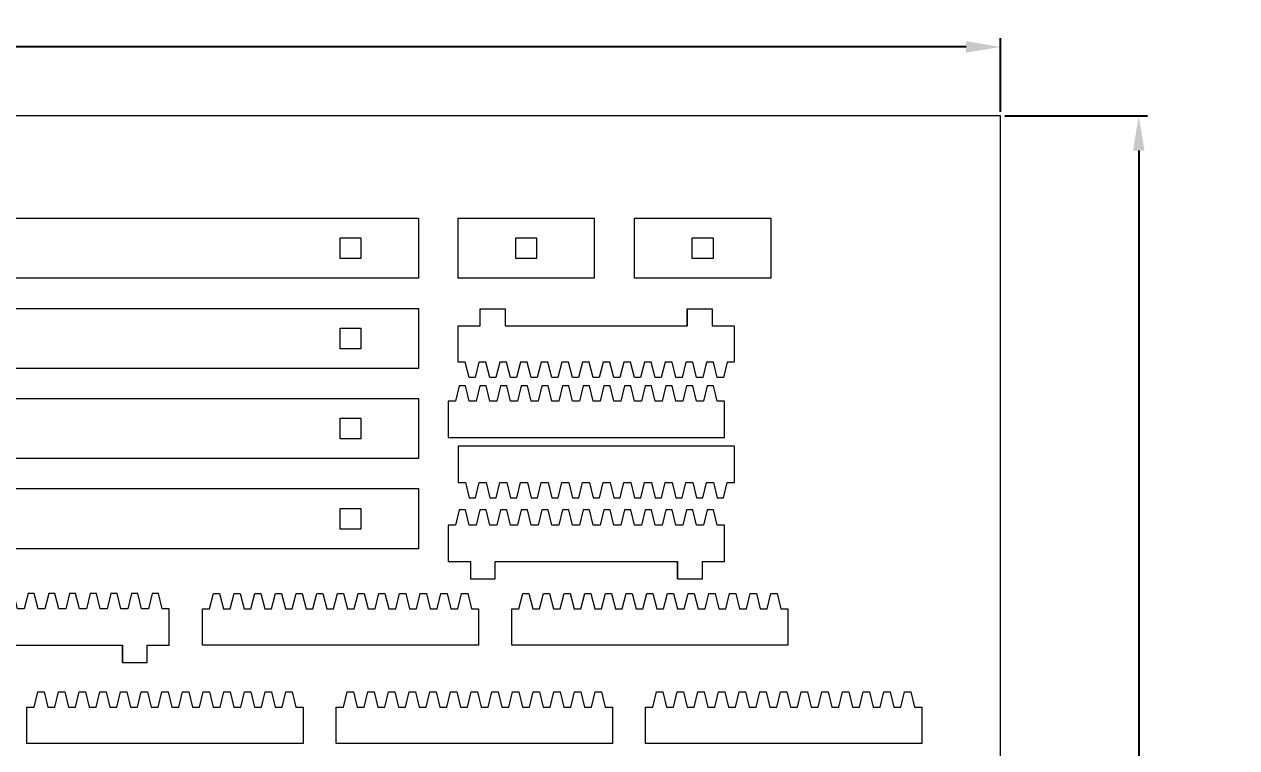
# Model space of a CAD drawing. Header units: millimetres. Extents: x 0 to 634, y 0 to 463.
# Drawn here: x 458.6 to 634.2, y 358.5 to 463.3 of the extents above; entities that cross this region are included whole.
import ezdxf

# ---------------------------------------------------------------- set-up
doc = ezdxf.new("R2010")
doc.units = ezdxf.units.MM
doc.header["$MEASUREMENT"] = 0
doc.layers.get('0').update_dxf_attribs({"linetype": 'CONTINUOUS', "lineweight": 0})
doc.layers.get('Defpoints').update_dxf_attribs({"linetype": 'CONTINUOUS'})
doc.styles.get("Standard").update_dxf_attribs({"font": 'txt', "width": 0.75})
doc.dimstyles.get("Standard").update_dxf_attribs({"dimtxt": 2.5, "dimasz": 2.5, "dimexe": 1.25, "dimexo": 0.625, "dimtad": 1, "dimtxsty": 'Standard', "dimcen": 2.5, "dimadec": 0, "dimazin": 0, "dimtfac": 1, "dimtmove": 0, "dimatfit": 3, "dimfxl": 1, "dimarcsym": 0})

# ---------------------------------------------------------------- blocks, each defined once
blk = doc.blocks.new('*D1')
at = {"color": 0, "linetype": 'Continuous', "lineweight": -2, "transparency": 16777216}
for p, q in [((0, 450.62), (0, 461.25)), ((600, 450.62), (600, 461.25)), ((5, 460), (287.75, 460)), ((595, 460), (312.25, 460))]:
    blk.add_line(p, q, dxfattribs=at)
at = {"color": 0, "linetype": 'Continuous', "transparency": 16777216}
for points in [[(5, 460.83), (5, 459.17), (0, 460)], [(595, 460.83), (595, 459.17), (600, 460)]]:
    blk.add_solid(points, dxfattribs=at)
at = {"layer": 'Defpoints', "color": 0, "linetype": 'Continuous', "transparency": 16777216}
for p in [(600, 460), (0, 450), (600, 450)]:
    blk.add_point(p, dxfattribs=at)
at = {"color": 0, "linetype": 'Continuous', "transparency": 16777216, "insert": (300, 460), "char_height": 5, "attachment_point": 5}
blk.add_mtext('\\A1;600.0000', dxfattribs=at)
blk = doc.blocks.new('*D2')
at = {"color": 0, "linetype": 'Continuous', "lineweight": -2, "transparency": 16777216}
for p, q in [((600.62, 450), (621.25, 450)), ((620, 445), (620, 228.12)), ((620, 5), (620, 221.88)), ((600.62, 0), (621.25, 0))]:
    blk.add_line(p, q, dxfattribs=at)
at = {"color": 0, "linetype": 'Continuous', "transparency": 16777216}
for points in [[(619.17, 445), (620.83, 445), (620, 450)], [(619.17, 5), (620.83, 5), (620, 0)]]:
    blk.add_solid(points, dxfattribs=at)
at = {"layer": 'Defpoints', "color": 0, "linetype": 'Continuous', "transparency": 16777216}
for p in [(600, 450), (600, 0), (620, 0)]:
    blk.add_point(p, dxfattribs=at)
at = {"color": 0, "linetype": 'Continuous', "transparency": 16777216, "insert": (620, 225), "char_height": 5, "attachment_point": 5}
blk.add_mtext('\\A1;450.0000', dxfattribs=at)

msp = doc.modelspace()

# ---------------------------------------------------------------- linework, layer by layer
for p, q in [((504.33217, 432.35), (507.33217, 432.35)), ((504.33217, 429.35), (504.33217, 432.35)), ((507.33217, 432.35), (507.33217, 429.35)), ((529.77545, 429.35), (529.77545, 432.35)), ((529.77545, 432.35), (532.77545, 432.35)), ((532.77545, 432.35), (532.77545, 429.35)), ((555.34843, 429.35), (555.34843, 432.35)), ((555.34843, 432.35), (558.34843, 432.35)), ((558.34843, 432.35), (558.34843, 429.35)), ((507.33217, 429.35), (504.33217, 429.35)), ((532.77545, 429.35), (529.77545, 429.35)), ((558.34843, 429.35), (555.34843, 429.35)), ((504.33217, 419.3), (507.33217, 419.3)), ((504.33217, 416.3), (504.33217, 419.3)), ((507.33217, 419.3), (507.33217, 416.3)), ((507.33217, 416.3), (504.33217, 416.3)), ((504.33217, 406.25), (507.33217, 406.25)), ((504.33217, 403.25), (504.33217, 406.25)), ((507.33217, 406.25), (507.33217, 403.25)), ((507.33217, 403.25), (504.33217, 403.25)), ((504.33217, 393.2), (507.33217, 393.2)), ((504.33217, 390.2), (504.33217, 393.2)), ((507.33217, 393.2), (507.33217, 390.2)), ((507.33217, 390.2), (504.33217, 390.2))]:
    msp.add_line(p, q)
at = {"linetype": 'Continuous'}
msp.add_lwpolyline([(0, 0), (600, 0), (600, 450), (0, 450)], close=True, dxfattribs=at)
for points in [[(515.68217, 426.5), (435.98217, 426.5), (435.98217, 435.2), (515.68217, 435.2)], [(521.42545, 435.2), (541.12545, 435.2), (541.12545, 426.5), (521.42545, 426.5)], [(546.99843, 435.2), (566.69843, 435.2), (566.69843, 426.5), (546.99843, 426.5)], [(515.68217, 413.45), (435.98217, 413.45), (435.98217, 422.15), (515.68217, 422.15)], [(515.68217, 400.4), (435.98217, 400.4), (435.98217, 409.1), (515.68217, 409.1)], [(515.68217, 387.35), (435.98217, 387.35), (435.98217, 396.05), (515.68217, 396.05)]]:
    msp.add_lwpolyline(points, close=True)
for points in [[(524.62545, 419.5981, 0), (524.62545, 422.0981, 0), (528.22545, 422.0981, 0), (528.22545, 419.5981, 0), (554.62545, 419.5981, 0), (554.62545, 422.0981, 0), (554.62545, 419.5981, 0)], [(554.62545, 422.0981, 0), (558.22545, 422.0981, 0), (558.22545, 419.5981, 0), (561.42545, 419.5981, 0), (561.42545, 414.3481, 0), (560.3919, 414.3481, 0), (559.84449, 412.12466, 0), (558.94449, 412.12466, 0), (558.39708, 414.3481, 0), (557.39705, 414.3481, 0), (556.84965, 412.12466, 0), (555.94965, 412.12466, 0)], [(526.0012, 412.12466, 0), (525.4538, 414.3481, 0), (524.45377, 414.3481, 0), (523.90636, 412.12466, 0), (523.00636, 412.12466, 0), (522.45895, 414.3481, 0), (521.42545, 414.3481, 0), (521.42545, 419.5981, 0), (524.62545, 419.5981, 0)], [(531.99089, 412.12466, 0), (531.44348, 414.3481, 0), (530.44346, 414.3481, 0), (529.89605, 412.12466, 0), (528.99605, 412.12466, 0), (528.44864, 414.3481, 0), (527.44861, 414.3481, 0), (526.9012, 412.12466, 0), (526.0012, 412.12466, 0)], [(537.98058, 412.12466, 0), (537.43317, 414.3481, 0), (536.43315, 414.3481, 0), (535.88574, 412.12466, 0), (534.98574, 412.12466, 0), (534.43833, 414.3481, 0), (533.4383, 414.3481, 0), (532.89089, 412.12466, 0), (531.99089, 412.12466, 0)], [(543.97027, 412.12466, 0), (543.42286, 414.3481, 0), (542.42283, 414.3481, 0), (541.87543, 412.12466, 0), (540.97543, 412.12466, 0), (540.42802, 414.3481, 0), (539.42799, 414.3481, 0), (538.88058, 412.12466, 0), (537.98058, 412.12466, 0)], [(549.95996, 412.12466, 0), (549.41255, 414.3481, 0), (548.41252, 414.3481, 0), (547.86511, 412.12466, 0), (546.96511, 412.12466, 0), (546.41771, 414.3481, 0), (545.41768, 414.3481, 0), (544.87027, 412.12466, 0), (543.97027, 412.12466, 0)], [(555.94965, 412.12466, 0), (555.40224, 414.3481, 0), (554.40221, 414.3481, 0), (553.8548, 412.12466, 0), (552.9548, 412.12466, 0), (552.40739, 414.3481, 0), (551.40737, 414.3481, 0), (550.85996, 412.12466, 0), (549.95996, 412.12466, 0)], [(524.57576, 392.97344, 0), (524.02835, 390.75, 0), (523.02832, 390.75, 0), (522.48091, 392.97344, 0), (521.58091, 392.97344, 0), (521.0335, 390.75, 0), (520, 390.75, 0), (520, 385.5, 0), (523.2, 385.5, 0)], [(530.56544, 392.97344, 0), (530.01804, 390.75, 0), (529.01801, 390.75, 0), (528.4706, 392.97344, 0), (527.5706, 392.97344, 0), (527.02319, 390.75, 0), (526.02316, 390.75, 0), (525.47576, 392.97344, 0), (524.57576, 392.97344, 0)], [(536.55513, 392.97344, 0), (536.00772, 390.75, 0), (535.0077, 390.75, 0), (534.46029, 392.97344, 0), (533.56029, 392.97344, 0), (533.01288, 390.75, 0), (532.01285, 390.75, 0), (531.46544, 392.97344, 0), (530.56544, 392.97344, 0)], [(542.54482, 392.97344, 0), (541.99741, 390.75, 0), (540.99738, 390.75, 0), (540.44998, 392.97344, 0), (539.54998, 392.97344, 0), (539.00257, 390.75, 0), (538.00254, 390.75, 0), (537.45513, 392.97344, 0), (536.55513, 392.97344, 0)], [(548.53451, 392.97344, 0), (547.9871, 390.75, 0), (546.98707, 390.75, 0), (546.43966, 392.97344, 0), (545.53966, 392.97344, 0), (544.99226, 390.75, 0), (543.99223, 390.75, 0), (543.44482, 392.97344, 0), (542.54482, 392.97344, 0)], [(554.5242, 392.97344, 0), (553.97679, 390.75, 0), (552.97676, 390.75, 0), (552.42935, 392.97344, 0), (551.52935, 392.97344, 0), (550.98195, 390.75, 0), (549.98192, 390.75, 0), (549.43451, 392.97344, 0), (548.53451, 392.97344, 0)], [(553.2, 383, 0), (556.8, 383, 0), (556.8, 385.5, 0), (560, 385.5, 0), (560, 390.75, 0), (558.96645, 390.75, 0), (558.41904, 392.97344, 0), (557.51904, 392.97344, 0), (556.97163, 390.75, 0), (555.97161, 390.75, 0), (555.4242, 392.97344, 0), (554.5242, 392.97344, 0)], [(523.2, 385.5, 0), (523.2, 383, 0), (526.8, 383, 0), (526.8, 385.5, 0), (553.2, 385.5, 0), (553.2, 383, 0), (553.2, 385.5, 0)], [(462.14482, 380.87344, 0), (461.59741, 378.65, 0), (460.59738, 378.65, 0), (460.04998, 380.87344, 0), (459.14998, 380.87344, 0), (458.60257, 378.65, 0), (457.60254, 378.65, 0), (457.05513, 380.87344, 0), (456.15513, 380.87344, 0)], [(468.13451, 380.87344, 0), (467.5871, 378.65, 0), (466.58707, 378.65, 0), (466.03966, 380.87344, 0), (465.13966, 380.87344, 0), (464.59226, 378.65, 0), (463.59223, 378.65, 0), (463.04482, 380.87344, 0), (462.14482, 380.87344, 0)], [(474.1242, 380.87344, 0), (473.57679, 378.65, 0), (472.57676, 378.65, 0), (472.02935, 380.87344, 0), (471.12935, 380.87344, 0), (470.58195, 378.65, 0), (469.58192, 378.65, 0), (469.03451, 380.87344, 0), (468.13451, 380.87344, 0)], [(472.8, 370.9, 0), (476.4, 370.9, 0), (476.4, 373.4, 0), (479.6, 373.4, 0), (479.6, 378.65, 0), (478.56645, 378.65, 0), (478.01904, 380.87344, 0), (477.11904, 380.87344, 0), (476.57163, 378.65, 0), (475.57161, 378.65, 0), (475.0242, 380.87344, 0), (474.1242, 380.87344, 0)], [(442.8, 373.4, 0), (442.8, 370.9, 0), (446.4, 370.9, 0), (446.4, 373.4, 0), (472.8, 373.4, 0), (472.8, 370.9, 0), (472.8, 373.4, 0)]]:
    msp.add_polyline3d(points, dxfattribs=at)
for points in [[(556.79997, 403.44832, 0), (559.99997, 403.44832, 0), (559.99997, 408.69832, 0), (558.96647, 408.69832, 0), (558.41906, 410.92176, 0), (557.51906, 410.92176, 0), (556.97165, 408.69832, 0), (555.97163, 408.69832, 0), (555.42422, 410.92176, 0), (554.52422, 410.92176, 0), (553.97681, 408.69832, 0), (552.97678, 408.69832, 0), (552.42937, 410.92176, 0), (551.52937, 410.92176, 0), (550.98197, 408.69832, 0), (549.98194, 408.69832, 0), (549.43453, 410.92176, 0), (548.53453, 410.92176, 0), (547.98712, 408.69832, 0), (546.98709, 408.69832, 0), (546.43969, 410.92176, 0), (545.53969, 410.92176, 0), (544.99228, 408.69832, 0), (543.99225, 408.69832, 0), (543.44484, 410.92176, 0), (542.54484, 410.92176, 0), (541.99743, 408.69832, 0), (540.99741, 408.69832, 0), (540.45, 410.92176, 0), (539.55, 410.92176, 0), (539.00259, 408.69832, 0), (538.00256, 408.69832, 0), (537.45515, 410.92176, 0), (536.55515, 410.92176, 0), (536.00774, 408.69832, 0), (535.00772, 408.69832, 0), (534.46031, 410.92176, 0), (533.56031, 410.92176, 0), (533.0129, 408.69832, 0), (532.01287, 408.69832, 0), (531.46546, 410.92176, 0), (530.56546, 410.92176, 0), (530.01806, 408.69832, 0), (529.01803, 408.69832, 0), (528.47062, 410.92176, 0), (527.57062, 410.92176, 0), (527.02321, 408.69832, 0), (526.02318, 408.69832, 0), (525.47578, 410.92176, 0), (524.57578, 410.92176, 0), (524.02837, 408.69832, 0), (523.02834, 408.69832, 0), (522.48093, 410.92176, 0), (521.58093, 410.92176, 0), (521.03352, 408.69832, 0), (519.99997, 408.69832, 0), (519.99997, 403.44832, 0), (523.19997, 403.44832, 0), (526.79997, 403.44832, 0), (553.19997, 403.44832, 0)], [(524.64743, 402.19827, 0), (521.44743, 402.19827, 0), (521.44743, 396.94827, 0), (522.48093, 396.94827, 0), (523.02834, 394.72482, 0), (523.92834, 394.72482, 0), (524.47575, 396.94827, 0), (525.47578, 396.94827, 0), (526.02318, 394.72482, 0), (526.92318, 394.72482, 0), (527.47059, 396.94827, 0), (528.47062, 396.94827, 0), (529.01803, 394.72482, 0), (529.91803, 394.72482, 0), (530.46544, 396.94827, 0), (531.46546, 396.94827, 0), (532.01287, 394.72482, 0), (532.91287, 394.72482, 0), (533.46028, 396.94827, 0), (534.46031, 396.94827, 0), (535.00772, 394.72482, 0), (535.90772, 394.72482, 0), (536.45513, 396.94827, 0), (537.45515, 396.94827, 0), (538.00256, 394.72482, 0), (538.90256, 394.72482, 0), (539.44997, 396.94827, 0), (540.45, 396.94827, 0), (540.99741, 394.72482, 0), (541.89741, 394.72482, 0), (542.44481, 396.94827, 0), (543.44484, 396.94827, 0), (543.99225, 394.72482, 0), (544.89225, 394.72482, 0), (545.43966, 396.94827, 0), (546.43969, 396.94827, 0), (546.98709, 394.72482, 0), (547.88709, 394.72482, 0), (548.4345, 396.94827, 0), (549.43453, 396.94827, 0), (549.98194, 394.72482, 0), (550.88194, 394.72482, 0), (551.42935, 396.94827, 0), (552.42937, 396.94827, 0), (552.97678, 394.72482, 0), (553.87678, 394.72482, 0), (554.42419, 396.94827, 0), (555.42422, 396.94827, 0), (555.97163, 394.72482, 0), (556.87163, 394.72482, 0), (557.41903, 396.94827, 0), (558.41906, 396.94827, 0), (558.96647, 394.72482, 0), (559.86647, 394.72482, 0), (560.41388, 396.94827, 0), (561.44743, 396.94827, 0), (561.44743, 402.19827, 0), (558.24743, 402.19827, 0), (554.64743, 402.19827, 0), (528.24743, 402.19827, 0)], [(487.6, 373.4, 0), (484.4, 373.4, 0), (484.4, 378.65, 0), (485.4335, 378.65, 0), (485.98091, 380.87344, 0), (486.88091, 380.87344, 0), (487.42832, 378.65, 0), (488.42835, 378.65, 0), (488.97576, 380.87344, 0), (489.87576, 380.87344, 0), (490.42316, 378.65, 0), (491.42319, 378.65, 0), (491.9706, 380.87344, 0), (492.8706, 380.87344, 0), (493.41801, 378.65, 0), (494.41804, 378.65, 0), (494.96544, 380.87344, 0), (495.86544, 380.87344, 0), (496.41285, 378.65, 0), (497.41288, 378.65, 0), (497.96029, 380.87344, 0), (498.86029, 380.87344, 0), (499.4077, 378.65, 0), (500.40772, 378.65, 0), (500.95513, 380.87344, 0), (501.85513, 380.87344, 0), (502.40254, 378.65, 0), (503.40257, 378.65, 0), (503.94998, 380.87344, 0), (504.84998, 380.87344, 0), (505.39738, 378.65, 0), (506.39741, 378.65, 0), (506.94482, 380.87344, 0), (507.84482, 380.87344, 0), (508.39223, 378.65, 0), (509.39226, 378.65, 0), (509.93966, 380.87344, 0), (510.83966, 380.87344, 0), (511.38707, 378.65, 0), (512.3871, 378.65, 0), (512.93451, 380.87344, 0), (513.83451, 380.87344, 0), (514.38192, 378.65, 0), (515.38195, 378.65, 0), (515.92935, 380.87344, 0), (516.82935, 380.87344, 0), (517.37676, 378.65, 0), (518.37679, 378.65, 0), (518.9242, 380.87344, 0), (519.8242, 380.87344, 0), (520.37161, 378.65, 0), (521.37163, 378.65, 0), (521.91904, 380.87344, 0), (522.81904, 380.87344, 0), (523.36645, 378.65, 0), (524.4, 378.65, 0), (524.4, 373.4, 0), (521.2, 373.4, 0), (517.6, 373.4, 0), (491.2, 373.4, 0)], [(532.4, 373.4, 0), (529.2, 373.4, 0), (529.2, 378.65, 0), (530.2335, 378.65, 0), (530.78091, 380.87344, 0), (531.68091, 380.87344, 0), (532.22832, 378.65, 0), (533.22835, 378.65, 0), (533.77576, 380.87344, 0), (534.67576, 380.87344, 0), (535.22316, 378.65, 0), (536.22319, 378.65, 0), (536.7706, 380.87344, 0), (537.6706, 380.87344, 0), (538.21801, 378.65, 0), (539.21804, 378.65, 0), (539.76544, 380.87344, 0), (540.66544, 380.87344, 0), (541.21285, 378.65, 0), (542.21288, 378.65, 0), (542.76029, 380.87344, 0), (543.66029, 380.87344, 0), (544.2077, 378.65, 0), (545.20772, 378.65, 0), (545.75513, 380.87344, 0), (546.65513, 380.87344, 0), (547.20254, 378.65, 0), (548.20257, 378.65, 0), (548.74998, 380.87344, 0), (549.64998, 380.87344, 0), (550.19738, 378.65, 0), (551.19741, 378.65, 0), (551.74482, 380.87344, 0), (552.64482, 380.87344, 0), (553.19223, 378.65, 0), (554.19226, 378.65, 0), (554.73966, 380.87344, 0), (555.63966, 380.87344, 0), (556.18707, 378.65, 0), (557.1871, 378.65, 0), (557.73451, 380.87344, 0), (558.63451, 380.87344, 0), (559.18192, 378.65, 0), (560.18195, 378.65, 0), (560.72935, 380.87344, 0), (561.62935, 380.87344, 0), (562.17676, 378.65, 0), (563.17679, 378.65, 0), (563.7242, 380.87344, 0), (564.6242, 380.87344, 0), (565.17161, 378.65, 0), (566.17163, 378.65, 0), (566.71904, 380.87344, 0), (567.61904, 380.87344, 0), (568.16645, 378.65, 0), (569.2, 378.65, 0), (569.2, 373.4, 0), (566, 373.4, 0), (562.4, 373.4, 0), (536, 373.4, 0)], [(462.18217, 359.16703, 0), (458.98217, 359.16703, 0), (458.98217, 364.41703, 0), (460.01567, 364.41703, 0), (460.56308, 366.64048, 0), (461.46308, 366.64048, 0), (462.01049, 364.41703, 0), (463.01051, 364.41703, 0), (463.55792, 366.64048, 0), (464.45792, 366.64048, 0), (465.00533, 364.41703, 0), (466.00536, 364.41703, 0), (466.55277, 366.64048, 0), (467.45277, 366.64048, 0), (468.00017, 364.41703, 0), (469.0002, 364.41703, 0), (469.54761, 366.64048, 0), (470.44761, 366.64048, 0), (470.99502, 364.41703, 0), (471.99505, 364.41703, 0), (472.54246, 366.64048, 0), (473.44246, 366.64048, 0), (473.98986, 364.41703, 0), (474.98989, 364.41703, 0), (475.5373, 366.64048, 0), (476.4373, 366.64048, 0), (476.98471, 364.41703, 0), (477.98474, 364.41703, 0), (478.53214, 366.64048, 0), (479.43214, 366.64048, 0), (479.97955, 364.41703, 0), (480.97958, 364.41703, 0), (481.52699, 366.64048, 0), (482.42699, 366.64048, 0), (482.9744, 364.41703, 0), (483.97442, 364.41703, 0), (484.52183, 366.64048, 0), (485.42183, 366.64048, 0), (485.96924, 364.41703, 0), (486.96927, 364.41703, 0), (487.51668, 366.64048, 0), (488.41668, 366.64048, 0), (488.96408, 364.41703, 0), (489.96411, 364.41703, 0), (490.51152, 366.64048, 0), (491.41152, 366.64048, 0), (491.95893, 364.41703, 0), (492.95896, 364.41703, 0), (493.50636, 366.64048, 0), (494.40636, 366.64048, 0), (494.95377, 364.41703, 0), (495.9538, 364.41703, 0), (496.50121, 366.64048, 0), (497.40121, 366.64048, 0), (497.94862, 364.41703, 0), (498.98217, 364.41703, 0), (498.98217, 359.16703, 0), (495.78217, 359.16703, 0), (492.18217, 359.16703, 0), (465.78217, 359.16703, 0)], [(506.98217, 359.16703, 0), (503.78217, 359.16703, 0), (503.78217, 364.41703, 0), (504.81567, 364.41703, 0), (505.36308, 366.64048, 0), (506.26308, 366.64048, 0), (506.81049, 364.41703, 0), (507.81051, 364.41703, 0), (508.35792, 366.64048, 0), (509.25792, 366.64048, 0), (509.80533, 364.41703, 0), (510.80536, 364.41703, 0), (511.35277, 366.64048, 0), (512.25277, 366.64048, 0), (512.80017, 364.41703, 0), (513.8002, 364.41703, 0), (514.34761, 366.64048, 0), (515.24761, 366.64048, 0), (515.79502, 364.41703, 0), (516.79505, 364.41703, 0), (517.34246, 366.64048, 0), (518.24246, 366.64048, 0), (518.78986, 364.41703, 0), (519.78989, 364.41703, 0), (520.3373, 366.64048, 0), (521.2373, 366.64048, 0), (521.78471, 364.41703, 0), (522.78474, 364.41703, 0), (523.33214, 366.64048, 0), (524.23214, 366.64048, 0), (524.77955, 364.41703, 0), (525.77958, 364.41703, 0), (526.32699, 366.64048, 0), (527.22699, 366.64048, 0), (527.7744, 364.41703, 0), (528.77442, 364.41703, 0), (529.32183, 366.64048, 0), (530.22183, 366.64048, 0), (530.76924, 364.41703, 0), (531.76927, 364.41703, 0), (532.31668, 366.64048, 0), (533.21668, 366.64048, 0), (533.76408, 364.41703, 0), (534.76411, 364.41703, 0), (535.31152, 366.64048, 0), (536.21152, 366.64048, 0), (536.75893, 364.41703, 0), (537.75896, 364.41703, 0), (538.30636, 366.64048, 0), (539.20636, 366.64048, 0), (539.75377, 364.41703, 0), (540.7538, 364.41703, 0), (541.30121, 366.64048, 0), (542.20121, 366.64048, 0), (542.74862, 364.41703, 0), (543.78217, 364.41703, 0), (543.78217, 359.16703, 0), (540.58217, 359.16703, 0), (536.98217, 359.16703, 0), (510.58217, 359.16703, 0)], [(551.78217, 359.16703, 0), (548.58217, 359.16703, 0), (548.58217, 364.41703, 0), (549.61567, 364.41703, 0), (550.16308, 366.64048, 0), (551.06308, 366.64048, 0), (551.61049, 364.41703, 0), (552.61051, 364.41703, 0), (553.15792, 366.64048, 0), (554.05792, 366.64048, 0), (554.60533, 364.41703, 0), (555.60536, 364.41703, 0), (556.15277, 366.64048, 0), (557.05277, 366.64048, 0), (557.60017, 364.41703, 0), (558.6002, 364.41703, 0), (559.14761, 366.64048, 0), (560.04761, 366.64048, 0), (560.59502, 364.41703, 0), (561.59505, 364.41703, 0), (562.14246, 366.64048, 0), (563.04246, 366.64048, 0), (563.58986, 364.41703, 0), (564.58989, 364.41703, 0), (565.1373, 366.64048, 0), (566.0373, 366.64048, 0), (566.58471, 364.41703, 0), (567.58474, 364.41703, 0), (568.13214, 366.64048, 0), (569.03214, 366.64048, 0), (569.57955, 364.41703, 0), (570.57958, 364.41703, 0), (571.12699, 366.64048, 0), (572.02699, 366.64048, 0), (572.5744, 364.41703, 0), (573.57442, 364.41703, 0), (574.12183, 366.64048, 0), (575.02183, 366.64048, 0), (575.56924, 364.41703, 0), (576.56927, 364.41703, 0), (577.11668, 366.64048, 0), (578.01668, 366.64048, 0), (578.56408, 364.41703, 0), (579.56411, 364.41703, 0), (580.11152, 366.64048, 0), (581.01152, 366.64048, 0), (581.55893, 364.41703, 0), (582.55896, 364.41703, 0), (583.10636, 366.64048, 0), (584.00636, 366.64048, 0), (584.55377, 364.41703, 0), (585.5538, 364.41703, 0), (586.10121, 366.64048, 0), (587.00121, 366.64048, 0), (587.54862, 364.41703, 0), (588.58217, 364.41703, 0), (588.58217, 359.16703, 0), (585.38217, 359.16703, 0), (581.78217, 359.16703, 0), (555.38217, 359.16703, 0)]]:
    msp.add_polyline3d(points, close=True, dxfattribs=at)

# ---------------------------------------------------------------- dimensions: what is measured, and where the dimension line sits
at = {"color": 3, "linetype": 'Continuous'}
dim = msp.add_linear_dim(base=(600, 460), p1=(0, 450), p2=(600, 450), dimstyle='Standard', override={"dimtxt": 5, "dimasz": 5, "dimgap": 1, "dimtad": 0, "dimtih": 1, "dimtoh": 0, "dimdec": 4, "dimzin": 0, "dimdsep": 46, "dimcen": 0.09, "dimtdec": 4, "dimtofl": 0, "dimtolj": 1, "dimtzin": 0}, dxfattribs=at)
dim.commit()
dim.dimension.update_dxf_attribs({"geometry": '*D1', "text_midpoint": (300, 460)})
dim = msp.add_linear_dim(base=(620, 0), p1=(600, 450), p2=(600, 0), angle=90, dimstyle='Standard', override={"dimtxt": 5, "dimasz": 5, "dimtad": 0, "dimtih": 1, "dimtoh": 1, "dimdec": 4, "dimzin": 0, "dimdsep": 46, "dimcen": 0.09, "dimtdec": 4, "dimtofl": 0, "dimtolj": 1, "dimtzin": 0}, dxfattribs=at)
dim.commit()
dim.dimension.update_dxf_attribs({"geometry": '*D2', "text_midpoint": (620, 225)})

doc.saveas('drawing.dxf')
